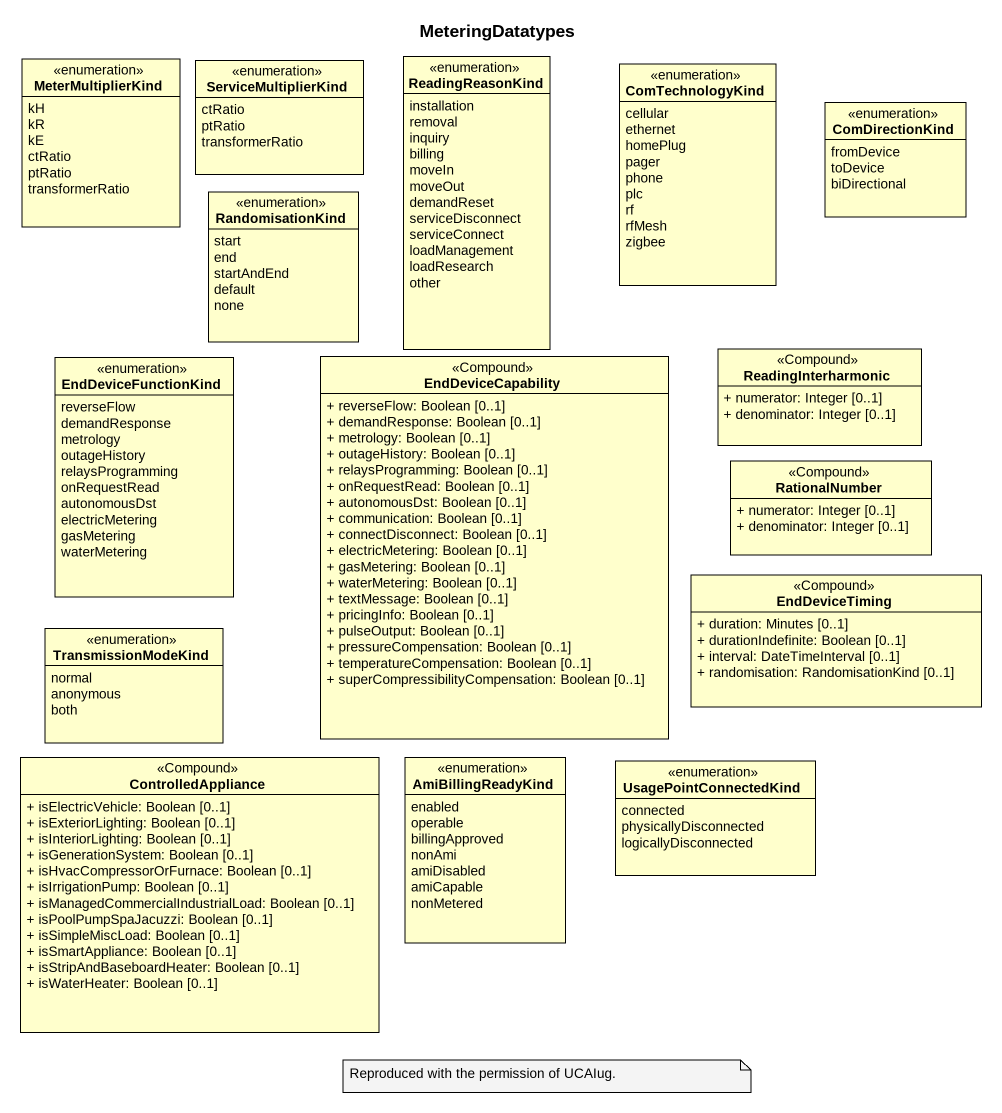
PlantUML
@startuml
title MeteringDatatypes
hide circle
hide empty members
skinparam classAttributeIconSize 0
enum MeterMultiplierKind {
  kH
  kR
  kE
  ctRatio
  ptRatio
  transformerRatio
}
enum ServiceMultiplierKind {
  ctRatio
  ptRatio
  transformerRatio
}
enum ReadingReasonKind {
  installation
  removal
  inquiry
  billing
  moveIn
  moveOut
  demandReset
  serviceDisconnect
  serviceConnect
  loadManagement
  loadResearch
  other
}
enum ComTechnologyKind {
  cellular
  ethernet
  homePlug
  pager
  phone
  plc
  rf
  rfMesh
  zigbee
}
enum ComDirectionKind {
  fromDevice
  toDevice
  biDirectional
}
enum RandomisationKind {
  start
  end
  startAndEnd
  default
  none
}
enum EndDeviceFunctionKind {
  reverseFlow
  demandResponse
  metrology
  outageHistory
  relaysProgramming
  onRequestRead
  autonomousDst
  electricMetering
  gasMetering
  waterMetering
}
class EndDeviceCapability <<Compound>> {
  + reverseFlow: Boolean [0..1]
  + demandResponse: Boolean [0..1]
  + metrology: Boolean [0..1]
  + outageHistory: Boolean [0..1]
  + relaysProgramming: Boolean [0..1]
  + onRequestRead: Boolean [0..1]
  + autonomousDst: Boolean [0..1]
  + communication: Boolean [0..1]
  + connectDisconnect: Boolean [0..1]
  + electricMetering: Boolean [0..1]
  + gasMetering: Boolean [0..1]
  + waterMetering: Boolean [0..1]
  + textMessage: Boolean [0..1]
  + pricingInfo: Boolean [0..1]
  + pulseOutput: Boolean [0..1]
  + pressureCompensation: Boolean [0..1]
  + temperatureCompensation: Boolean [0..1]
  + superCompressibilityCompensation: Boolean [0..1]
}
class ReadingInterharmonic <<Compound>> {
  + numerator: Integer [0..1]
  + denominator: Integer [0..1]
}
class RationalNumber <<Compound>> {
  + numerator: Integer [0..1]
  + denominator: Integer [0..1]
}
class EndDeviceTiming <<Compound>> {
  + duration: Minutes [0..1]
  + durationIndefinite: Boolean [0..1]
  + interval: DateTimeInterval [0..1]
  + randomisation: RandomisationKind [0..1]
}
enum TransmissionModeKind {
  normal
  anonymous
  both
}
class ControlledAppliance <<Compound>> {
  + isElectricVehicle: Boolean [0..1]
  + isExteriorLighting: Boolean [0..1]
  + isInteriorLighting: Boolean [0..1]
  + isGenerationSystem: Boolean [0..1]
  + isHvacCompressorOrFurnace: Boolean [0..1]
  + isIrrigationPump: Boolean [0..1]
  + isManagedCommercialIndustrialLoad: Boolean [0..1]
  + isPoolPumpSpaJacuzzi: Boolean [0..1]
  + isSimpleMiscLoad: Boolean [0..1]
  + isSmartAppliance: Boolean [0..1]
  + isStripAndBaseboardHeater: Boolean [0..1]
  + isWaterHeater: Boolean [0..1]
}
enum AmiBillingReadyKind {
  enabled
  operable
  billingApproved
  nonAmi
  amiDisabled
  amiCapable
  nonMetered
}
enum UsagePointConnectedKind {
  connected
  physicallyDisconnected
  logicallyDisconnected
}
note as N1
  Reproduced with the permission of UCAIug.
end note
@enduml
